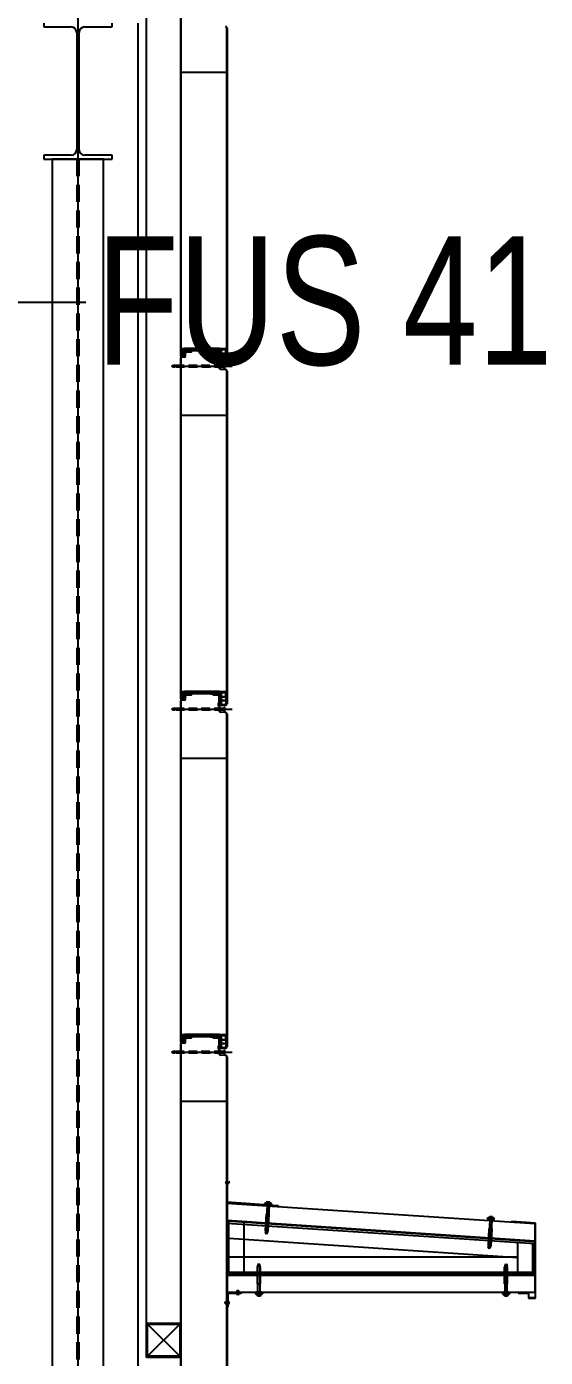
# Model space of a CAD drawing. Header units: millimetres. Extents: x 0 to 268175, y 0 to 74250.
# Drawn here: x 106180 to 107694, y 20806 to 24686 of the extents above; entities that cross this region are included whole.
import ezdxf
from ezdxf.enums import TextEntityAlignment as Align

# ---------------------------------------------------------------- set-up
doc = ezdxf.new("R2010")
doc.units = ezdxf.units.MM
doc.header["$LTSCALE"] = 200
for name, pattern in [('CEN-GAUN', [32.2, 30, -1, 0.2, -1]), ('HIDDEN', [0.375, 0.25, -0.125]), ('XR-sec$0$DASHED', [0.75, 0.5, -0.25])]:
    doc.linetypes.add(name, pattern=pattern)
for name, color, linetype in [('1 CEN', 15, 'CEN-GAUN'), ('BA', 9, 'Continuous'), ('DIM', 7, 'Continuous'), ('PIPE RACK', 6, 'Continuous')]:
    doc.layers.add(name, color=color, linetype=linetype)
doc.styles.add('STD', font='simplex8.shx', dxfattribs={"width": 0.85, "bigfont": 'whgtxt.shx'})
doc.styles.add('돋움체', font='gulim.ttc')
doc.dimstyles.new('DMA1', dxfattribs={"dimscale": 40, "dimtxt": 2.5, "dimasz": 3, "dimexe": 1, "dimexo": 1.5, "dimgap": 0.8, "dimtad": 1, "dimdec": 1, "dimdsep": 46, "dimtxsty": 'STD', "dimcen": -2.5, "dimclrd": 256, "dimclre": 256, "dimclrt": 7, "dimadec": 1, "dimazin": 2, "dimtfac": 0.75, "dimtdec": 1, "dimtmove": 2, "dimatfit": 3, "dimfxl": 1, "dimtvp": 1, "dimfrac": 2, "dimtolj": 1, "dimarcsym": 0})

msp = doc.modelspace()

# ---------------------------------------------------------------- linework, layer by layer
at = {"layer": '1 CEN'}
msp.add_line((106329.9, 32695.7), (106329.9, 15535.7), dxfattribs=at)
at = {"layer": 'BA'}
for p, q in [((106529.9, 20905.7), (106529.9, 26695.7)), ((106230.4, 24695.7), (106230.4, 24684.7)), ((106230.4, 24684.7), (106310.4, 24684.7)), ((106349.4, 24684.7), (106429.4, 24684.7)), ((106429.4, 24684.7), (106429.4, 24695.7)), ((106504.9, 24695.7), (106504.9, 18695.7)), ((106326.4, 24668.7), (106326.4, 24326.7)), ((106333.4, 24326.7), (106333.4, 24668.7)), ((106310.4, 24310.7), (106230.4, 24310.7)), ((106230.4, 24310.7), (106230.4, 24299.7)), ((106230.4, 24299.7), (106429.4, 24299.7)), ((106404.9, 24299.7), (106254.9, 24299.7)), ((106254.9, 24299.7), (106254.9, 18695.7)), ((106429.4, 24310.7), (106349.4, 24310.7)), ((106404.9, 18695.7), (106404.9, 24299.7)), ((106429.4, 24299.7), (106429.4, 24310.7)), ((106742.9, 23746.9), (106641, 23746.9)), ((106641, 23746.9), (106641, 23745.9)), ((106742.9, 23746.9), (106641, 23746.9)), ((106641, 23746.9), (106641, 23745.9)), ((106742.9, 23745.9), (106742.9, 23746.9)), ((106742.9, 23745.9), (106742.9, 23746.9)), ((106641, 23745.9), (106631.2, 23745.9)), ((106631.2, 23745.9), (106631.2, 23726.8)), ((106641, 23745.9), (106631.2, 23745.9)), ((106631.2, 23745.9), (106631.2, 23726.8)), ((106637.9, 23744.3), (106632.9, 23744.3)), ((106632.9, 23744.3), (106632.9, 23726.8)), ((106633.7, 23725.9), (106637, 23725.9)), ((106633.7, 23724.3), (106637, 23724.3)), ((106633.7, 23724.3), (106637, 23724.3)), ((106637.9, 23726.8), (106637.9, 23744.3)), ((106639.5, 23726.8), (106639.5, 23741.9)), ((106639.5, 23726.8), (106639.5, 23741.9)), ((106640.5, 23742.9), (106643, 23742.9)), ((106640.5, 23742.9), (106643, 23742.9)), ((106643, 23742.9), (106643, 23743.9)), ((106643, 23743.9), (106740.9, 23743.9)), ((106643, 23742.9), (106643, 23743.9)), ((106643, 23743.9), (106740.9, 23743.9)), ((106643.6, 23734.7), (106643.6, 23735.2)), ((106643.6, 23734.7), (106643.6, 23735.2)), ((106643.6, 23734.5), (106643.6, 23734.7)), ((106643.6, 23734.5), (106643.6, 23734.7)), ((106644.8, 23734.2), (106643.9, 23734.2)), ((106644.8, 23734.2), (106643.9, 23734.2)), ((106644, 23740.1), (106644, 23740.2)), ((106644, 23740.1), (106644, 23740.2)), ((106646, 23740.2), (106644.4, 23739.8)), ((106646, 23740.2), (106644.4, 23739.8)), ((106645.1, 23734.7), (106645.1, 23734.5)), ((106645.1, 23734.7), (106645.1, 23734.5)), ((106646, 23742.2), (106697.6, 23742.2)), ((106646, 23742.2), (106697.6, 23742.2)), ((106659.1, 23740.2), (106646, 23740.2)), ((106659.1, 23740.2), (106646, 23740.2)), ((106646.6, 23738.2), (106651.5, 23738.9)), ((106646.6, 23738.2), (106651.5, 23738.9)), ((106651.5, 23736.9), (106646.6, 23736.2)), ((106651.5, 23736.9), (106646.6, 23736.2)), ((106651.5, 23738.9), (106659.1, 23738.9)), ((106651.5, 23738.9), (106659.1, 23738.9)), ((106660.1, 23736.9), (106651.5, 23736.9)), ((106660.1, 23736.9), (106651.5, 23736.9)), ((106659.6, 23739.4), (106659.6, 23739.7)), ((106659.6, 23739.4), (106659.6, 23739.7)), ((106661.6, 23739.7), (106661.6, 23738.4)), ((106661.6, 23739.7), (106661.6, 23738.4)), ((106697.6, 23740.2), (106662.1, 23740.2)), ((106697.6, 23740.2), (106662.1, 23740.2)), ((106697.6, 23742.2), (106739.3, 23742.2)), ((106697.6, 23742.2), (106739.3, 23742.2)), ((106723.2, 23740.2), (106697.6, 23740.2)), ((106723.2, 23740.2), (106697.6, 23740.2)), ((106723.7, 23738.8), (106709.8, 23740.2)), ((106723.7, 23738.4), (106723.7, 23739.7)), ((106723.7, 23738.4), (106723.7, 23739.7)), ((106733.8, 23736.9), (106725.2, 23736.9)), ((106733.8, 23736.9), (106725.2, 23736.9)), ((106725.7, 23739.7), (106725.7, 23739.4)), ((106725.7, 23739.7), (106725.7, 23739.4)), ((106739.3, 23740.2), (106726.2, 23740.2)), ((106739.3, 23740.2), (106726.2, 23740.2)), ((106726.2, 23738.9), (106733.8, 23738.9)), ((106726.2, 23738.9), (106733.8, 23738.9)), ((106733.8, 23738.9), (106738.8, 23738.2)), ((106733.8, 23738.9), (106738.8, 23738.2)), ((106738.8, 23736.2), (106733.8, 23736.9)), ((106738.8, 23736.2), (106733.8, 23736.9)), ((106740.9, 23739.8), (106739.3, 23740.2)), ((106740.9, 23739.8), (106739.3, 23740.2)), ((106740.3, 23734.5), (106740.3, 23734.7)), ((106740.3, 23734.5), (106740.3, 23734.7)), ((106741.5, 23734.2), (106740.6, 23734.2)), ((106741.5, 23734.2), (106740.6, 23734.2)), ((106740.9, 23743.9), (106740.9, 23742.9)), ((106740.9, 23743.9), (106740.9, 23742.9)), ((106740.9, 23742.9), (106744.8, 23742.9)), ((106740.9, 23742.9), (106744.8, 23742.9)), ((106742.1, 23737.1), (106741, 23737.2)), ((106741.3, 23740.2), (106741.3, 23740.1)), ((106741.3, 23740.2), (106741.3, 23740.1)), ((106741.8, 23735.2), (106741.8, 23734.7)), ((106741.8, 23735.2), (106741.8, 23734.7)), ((106741.8, 23734.7), (106742.1, 23734.8)), ((106741.8, 23734.7), (106741.8, 23734.5)), ((106741.8, 23734.7), (106741.8, 23734.5)), ((106763.2, 23745.9), (106742.9, 23745.9)), ((106763.2, 23745.9), (106742.9, 23745.9)), ((106745.8, 23741.9), (106745.8, 23712.7)), ((106745.8, 23741.9), (106745.8, 23712.7)), ((106747.6, 23743.2), (106747.6, 23732.2)), ((106761.6, 23743.2), (106747.6, 23743.2)), ((106747.6, 23732.2), (106761.6, 23732.2)), ((106747.6, 23731.2), (106747.6, 23722)), ((106747.6, 23731.2), (106761.6, 23731.2)), ((106747.6, 23722), (106761.6, 23722)), ((106747.6, 23721), (106747.6, 23712.7)), ((106747.6, 23721), (106761.6, 23721)), ((106750.9, 23709.3), (106758.2, 23709.3)), ((106761.6, 23732.2), (106761.6, 23743.2)), ((106761.6, 23731.2), (106761.6, 23722)), ((106761.6, 23721), (106761.6, 23712.7)), ((106763.2, 23712.7), (106763.2, 23745.9)), ((106763.2, 23712.7), (106763.2, 23745.9)), ((106629.9, 23695.7), (106779.9, 23695.7)), ((106629.9, 23695.7), (106779.9, 23695.7)), ((106750.8, 23707.7), (106758.2, 23707.7)), ((106750.8, 23707.7), (106758.2, 23707.7)), ((106641, 22745.9), (106631.2, 22745.9)), ((106631.2, 22745.9), (106631.2, 22726.8)), ((106641, 22745.9), (106631.2, 22745.9)), ((106631.2, 22745.9), (106631.2, 22726.8)), ((106637.9, 22744.3), (106632.9, 22744.3)), ((106632.9, 22744.3), (106632.9, 22726.8)), ((106637.9, 22726.8), (106637.9, 22744.3)), ((106639.5, 22726.8), (106639.5, 22741.9)), ((106639.5, 22726.8), (106639.5, 22741.9)), ((106640.5, 22742.9), (106643, 22742.9)), ((106640.5, 22742.9), (106643, 22742.9)), ((106742.9, 22746.9), (106641, 22746.9)), ((106641, 22746.9), (106641, 22745.9)), ((106742.9, 22746.9), (106641, 22746.9)), ((106641, 22746.9), (106641, 22745.9)), ((106643, 22742.9), (106643, 22743.9)), ((106643, 22743.9), (106740.9, 22743.9)), ((106643, 22742.9), (106643, 22743.9)), ((106643, 22743.9), (106740.9, 22743.9)), ((106644, 22740.1), (106644, 22740.2)), ((106644, 22740.1), (106644, 22740.2)), ((106646, 22740.2), (106644.4, 22739.8)), ((106646, 22740.2), (106644.4, 22739.8)), ((106646, 22742.2), (106697.6, 22742.2)), ((106646, 22742.2), (106697.6, 22742.2)), ((106659.1, 22740.2), (106646, 22740.2)), ((106659.1, 22740.2), (106646, 22740.2)), ((106646.6, 22738.2), (106651.5, 22738.9)), ((106646.6, 22738.2), (106651.5, 22738.9)), ((106651.5, 22738.9), (106659.1, 22738.9)), ((106651.5, 22738.9), (106659.1, 22738.9)), ((106659.6, 22739.4), (106659.6, 22739.7)), ((106659.6, 22739.4), (106659.6, 22739.7)), ((106661.6, 22739.7), (106661.6, 22738.4)), ((106661.6, 22739.7), (106661.6, 22738.4)), ((106697.6, 22740.2), (106662.1, 22740.2)), ((106697.6, 22740.2), (106662.1, 22740.2)), ((106697.6, 22742.2), (106739.3, 22742.2)), ((106697.6, 22742.2), (106739.3, 22742.2)), ((106723.2, 22740.2), (106697.6, 22740.2)), ((106723.2, 22740.2), (106697.6, 22740.2)), ((106723.7, 22738.8), (106709.8, 22740.2)), ((106723.7, 22738.4), (106723.7, 22739.7)), ((106723.7, 22738.4), (106723.7, 22739.7)), ((106725.7, 22739.7), (106725.7, 22739.4)), ((106725.7, 22739.7), (106725.7, 22739.4)), ((106739.3, 22740.2), (106726.2, 22740.2)), ((106739.3, 22740.2), (106726.2, 22740.2)), ((106726.2, 22738.9), (106733.8, 22738.9)), ((106726.2, 22738.9), (106733.8, 22738.9)), ((106733.8, 22738.9), (106738.8, 22738.2)), ((106733.8, 22738.9), (106738.8, 22738.2)), ((106740.9, 22739.8), (106739.3, 22740.2)), ((106740.9, 22739.8), (106739.3, 22740.2)), ((106740.9, 22743.9), (106740.9, 22742.9)), ((106740.9, 22743.9), (106740.9, 22742.9)), ((106740.9, 22742.9), (106744.8, 22742.9)), ((106740.9, 22742.9), (106744.8, 22742.9)), ((106741.3, 22740.2), (106741.3, 22740.1)), ((106741.3, 22740.2), (106741.3, 22740.1)), ((106742.9, 22745.9), (106742.9, 22746.9)), ((106742.9, 22745.9), (106742.9, 22746.9)), ((106763.2, 22745.9), (106742.9, 22745.9)), ((106763.2, 22745.9), (106742.9, 22745.9)), ((106745.8, 22741.9), (106745.8, 22712.7)), ((106745.8, 22741.9), (106745.8, 22712.7)), ((106747.6, 22743.2), (106747.6, 22732.2)), ((106761.6, 22743.2), (106747.6, 22743.2)), ((106761.6, 22732.2), (106761.6, 22743.2)), ((106763.2, 22712.7), (106763.2, 22745.9)), ((106763.2, 22712.7), (106763.2, 22745.9)), ((106633.7, 22725.9), (106637, 22725.9)), ((106633.7, 22724.3), (106637, 22724.3)), ((106633.7, 22724.3), (106637, 22724.3)), ((106643.6, 22734.7), (106643.6, 22735.2)), ((106643.6, 22734.7), (106643.6, 22735.2)), ((106643.6, 22734.5), (106643.6, 22734.7)), ((106643.6, 22734.5), (106643.6, 22734.7)), ((106644.8, 22734.2), (106643.9, 22734.2)), ((106644.8, 22734.2), (106643.9, 22734.2)), ((106645.1, 22734.7), (106645.1, 22734.5)), ((106645.1, 22734.7), (106645.1, 22734.5)), ((106651.5, 22736.9), (106646.6, 22736.2)), ((106651.5, 22736.9), (106646.6, 22736.2)), ((106660.1, 22736.9), (106651.5, 22736.9)), ((106660.1, 22736.9), (106651.5, 22736.9)), ((106733.8, 22736.9), (106725.2, 22736.9)), ((106733.8, 22736.9), (106725.2, 22736.9)), ((106738.8, 22736.2), (106733.8, 22736.9)), ((106738.8, 22736.2), (106733.8, 22736.9)), ((106740.3, 22734.5), (106740.3, 22734.7)), ((106740.3, 22734.5), (106740.3, 22734.7)), ((106741.5, 22734.2), (106740.6, 22734.2)), ((106741.5, 22734.2), (106740.6, 22734.2)), ((106742.1, 22737.1), (106741, 22737.2)), ((106741.8, 22735.2), (106741.8, 22734.7)), ((106741.8, 22735.2), (106741.8, 22734.7)), ((106741.8, 22734.7), (106742.1, 22734.8)), ((106741.8, 22734.7), (106741.8, 22734.5)), ((106741.8, 22734.7), (106741.8, 22734.5)), ((106747.6, 22732.2), (106761.6, 22732.2)), ((106747.6, 22731.2), (106747.6, 22722)), ((106747.6, 22731.2), (106761.6, 22731.2)), ((106747.6, 22722), (106761.6, 22722)), ((106747.6, 22721), (106747.6, 22712.7)), ((106747.6, 22721), (106761.6, 22721)), ((106750.8, 22707.7), (106758.2, 22707.7)), ((106750.8, 22707.7), (106758.2, 22707.7)), ((106750.9, 22709.3), (106758.2, 22709.3)), ((106761.6, 22731.2), (106761.6, 22722)), ((106761.6, 22721), (106761.6, 22712.7)), ((106629.9, 22695.7), (106779.9, 22695.7)), ((106629.9, 22695.7), (106779.9, 22695.7)), ((106641, 21745.9), (106631.2, 21745.9)), ((106631.2, 21745.9), (106631.2, 21726.8)), ((106641, 21745.9), (106631.2, 21745.9)), ((106631.2, 21745.9), (106631.2, 21726.8)), ((106637.9, 21744.3), (106632.9, 21744.3)), ((106632.9, 21744.3), (106632.9, 21726.8)), ((106637.9, 21726.8), (106637.9, 21744.3)), ((106639.5, 21726.8), (106639.5, 21741.9)), ((106639.5, 21726.8), (106639.5, 21741.9)), ((106640.5, 21742.9), (106643, 21742.9)), ((106640.5, 21742.9), (106643, 21742.9)), ((106742.9, 21746.9), (106641, 21746.9)), ((106641, 21746.9), (106641, 21745.9)), ((106742.9, 21746.9), (106641, 21746.9)), ((106641, 21746.9), (106641, 21745.9)), ((106643, 21742.9), (106643, 21743.9)), ((106643, 21743.9), (106740.9, 21743.9)), ((106643, 21742.9), (106643, 21743.9)), ((106643, 21743.9), (106740.9, 21743.9)), ((106643.6, 21734.7), (106643.6, 21735.2)), ((106643.6, 21734.7), (106643.6, 21735.2)), ((106643.6, 21734.5), (106643.6, 21734.7)), ((106643.6, 21734.5), (106643.6, 21734.7)), ((106644.8, 21734.2), (106643.9, 21734.2)), ((106644.8, 21734.2), (106643.9, 21734.2)), ((106644, 21740.1), (106644, 21740.2)), ((106644, 21740.1), (106644, 21740.2)), ((106646, 21740.2), (106644.4, 21739.8)), ((106646, 21740.2), (106644.4, 21739.8)), ((106645.1, 21734.7), (106645.1, 21734.5)), ((106645.1, 21734.7), (106645.1, 21734.5)), ((106646, 21742.2), (106697.6, 21742.2)), ((106646, 21742.2), (106697.6, 21742.2)), ((106659.1, 21740.2), (106646, 21740.2)), ((106659.1, 21740.2), (106646, 21740.2)), ((106646.6, 21738.2), (106651.5, 21738.9)), ((106646.6, 21738.2), (106651.5, 21738.9)), ((106651.5, 21736.9), (106646.6, 21736.2)), ((106651.5, 21736.9), (106646.6, 21736.2)), ((106651.5, 21738.9), (106659.1, 21738.9)), ((106651.5, 21738.9), (106659.1, 21738.9)), ((106660.1, 21736.9), (106651.5, 21736.9)), ((106660.1, 21736.9), (106651.5, 21736.9)), ((106659.6, 21739.4), (106659.6, 21739.7)), ((106659.6, 21739.4), (106659.6, 21739.7)), ((106661.6, 21739.7), (106661.6, 21738.4)), ((106661.6, 21739.7), (106661.6, 21738.4)), ((106697.6, 21740.2), (106662.1, 21740.2)), ((106697.6, 21740.2), (106662.1, 21740.2)), ((106697.6, 21742.2), (106739.3, 21742.2)), ((106697.6, 21742.2), (106739.3, 21742.2)), ((106723.2, 21740.2), (106697.6, 21740.2)), ((106723.2, 21740.2), (106697.6, 21740.2)), ((106723.7, 21738.8), (106709.8, 21740.2)), ((106723.7, 21738.4), (106723.7, 21739.7)), ((106723.7, 21738.4), (106723.7, 21739.7)), ((106733.8, 21736.9), (106725.2, 21736.9)), ((106733.8, 21736.9), (106725.2, 21736.9)), ((106725.7, 21739.7), (106725.7, 21739.4)), ((106725.7, 21739.7), (106725.7, 21739.4)), ((106739.3, 21740.2), (106726.2, 21740.2)), ((106739.3, 21740.2), (106726.2, 21740.2)), ((106726.2, 21738.9), (106733.8, 21738.9)), ((106726.2, 21738.9), (106733.8, 21738.9)), ((106733.8, 21738.9), (106738.8, 21738.2)), ((106733.8, 21738.9), (106738.8, 21738.2)), ((106738.8, 21736.2), (106733.8, 21736.9)), ((106738.8, 21736.2), (106733.8, 21736.9)), ((106740.9, 21739.8), (106739.3, 21740.2)), ((106740.9, 21739.8), (106739.3, 21740.2)), ((106740.3, 21734.5), (106740.3, 21734.7)), ((106740.3, 21734.5), (106740.3, 21734.7)), ((106741.5, 21734.2), (106740.6, 21734.2)), ((106741.5, 21734.2), (106740.6, 21734.2)), ((106740.9, 21743.9), (106740.9, 21742.9)), ((106740.9, 21743.9), (106740.9, 21742.9)), ((106740.9, 21742.9), (106744.8, 21742.9)), ((106740.9, 21742.9), (106744.8, 21742.9)), ((106742.1, 21737.1), (106741, 21737.2)), ((106741.3, 21740.2), (106741.3, 21740.1)), ((106741.3, 21740.2), (106741.3, 21740.1)), ((106741.8, 21735.2), (106741.8, 21734.7)), ((106741.8, 21735.2), (106741.8, 21734.7)), ((106741.8, 21734.7), (106742.1, 21734.8)), ((106741.8, 21734.7), (106741.8, 21734.5)), ((106741.8, 21734.7), (106741.8, 21734.5)), ((106742.9, 21745.9), (106742.9, 21746.9)), ((106742.9, 21745.9), (106742.9, 21746.9)), ((106763.2, 21745.9), (106742.9, 21745.9)), ((106763.2, 21745.9), (106742.9, 21745.9)), ((106745.8, 21741.9), (106745.8, 21712.7)), ((106745.8, 21741.9), (106745.8, 21712.7)), ((106747.6, 21743.2), (106747.6, 21732.2)), ((106761.6, 21743.2), (106747.6, 21743.2)), ((106747.6, 21732.2), (106761.6, 21732.2)), ((106747.6, 21731.2), (106747.6, 21722)), ((106747.6, 21731.2), (106761.6, 21731.2)), ((106761.6, 21732.2), (106761.6, 21743.2)), ((106761.6, 21731.2), (106761.6, 21722)), ((106763.2, 21712.7), (106763.2, 21745.9)), ((106763.2, 21712.7), (106763.2, 21745.9)), ((106629.9, 21695.7), (106779.9, 21695.7)), ((106629.9, 21695.7), (106779.9, 21695.7)), ((106633.7, 21725.9), (106637, 21725.9)), ((106633.7, 21724.3), (106637, 21724.3)), ((106633.7, 21724.3), (106637, 21724.3)), ((106747.6, 21722), (106761.6, 21722)), ((106747.6, 21721), (106747.6, 21712.7)), ((106747.6, 21721), (106761.6, 21721)), ((106750.8, 21707.7), (106758.2, 21707.7)), ((106750.8, 21707.7), (106758.2, 21707.7)), ((106750.9, 21709.3), (106758.2, 21709.3)), ((106761.6, 21721), (106761.6, 21712.7)), ((106764.4, 21308.3), (106771.3, 21317)), ((106764.4, 21258.1), (106764.4, 21308.3)), ((106765, 21308.1), (106764.9, 21258.6)), ((106772, 21317.1), (106765, 21308.1)), ((106765.1, 21312.4), (106770.1, 21318.7)), ((106765.5, 21312.1), (106765.1, 21312.4)), ((106770.1, 21317.9), (106765.5, 21312.1)), ((106770.1, 21318.7), (106772, 21317.1)), ((106771.3, 21317), (106770.1, 21317.9)), ((106913.2, 21247.7), (106764.4, 21258.1)), ((106764.4, 21255.6), (107663, 21195.7)), ((106764.4, 21255.6), (106764.4, 21205.4)), ((106764.9, 21258.6), (106913.7, 21248.2)), ((106874.8, 21252.2), (106874.8, 21253.2)), ((106874.8, 21252.2), (106894.7, 21251)), ((106893.7, 21250.6), (106875.7, 21251.6)), ((106875.7, 21251.6), (106875.7, 21250.8)), ((106875.7, 21250.8), (106893.7, 21249.8)), ((106876.9, 21255.1), (106892.9, 21254.1)), ((106877.1, 21248.8), (106877.2, 21250.8)), ((106877.1, 21248.8), (106892, 21247.9)), ((106881.6, 21248.5), (106877.8, 21184.5)), ((106880.7, 21259.9), (106879.2, 21255)), ((106880.7, 21259.9), (106889.7, 21259.3)), ((106887.6, 21248.1), (106883.8, 21184.2)), ((106889.7, 21259.3), (106890.7, 21254.3)), ((106892, 21247.9), (106892.2, 21249.8)), ((106893.7, 21249.8), (106893.7, 21250.6)), ((106894.7, 21251), (106894.8, 21252)), ((106905.7, 21246.3), (106905.7, 21246.8)), ((106905.7, 21246.8), (106913.2, 21246.2)), ((106913.7, 21245.7), (106905.7, 21246.3)), ((106913.2, 21246.2), (106913.2, 21247.7)), ((106913.7, 21248.2), (106913.7, 21245.7)), ((106764.4, 21047.6), (106764.4, 21205.5)), ((106764.4, 21205.5), (107663, 21145.6)), ((106764.4, 21203.5), (107663, 21143.6)), ((106764.4, 21197.5), (107663, 21137.5)), ((106770.4, 21053.6), (106770.4, 21203.1)), ((106879.2, 21224.2), (106876.1, 21174.3)), ((106887.1, 21223.7), (106879.2, 21224.2)), ((106887.1, 21223.7), (106884.1, 21173.8)), ((107524.4, 21209.2), (107524.4, 21210.2)), ((107524.4, 21209.2), (107544.3, 21208.1)), ((107543.3, 21207.6), (107525.3, 21208.6)), ((107525.3, 21208.6), (107525.3, 21207.8)), ((107525.3, 21207.8), (107543.3, 21206.8)), ((107526.5, 21212.1), (107542.5, 21211.2)), ((107526.7, 21205.7), (107526.8, 21207.7)), ((107526.7, 21205.7), (107541.7, 21204.9)), ((107531.3, 21205.5), (107527.7, 21141.5)), ((107530.3, 21216.9), (107528.8, 21212)), ((107530.3, 21216.9), (107539.3, 21216.4)), ((107537.2, 21205.2), (107533.7, 21141.2)), ((107539.3, 21216.4), (107540.3, 21211.3)), ((107541.7, 21204.9), (107541.8, 21206.9)), ((107543.3, 21206.8), (107543.3, 21207.6)), ((107544.3, 21208.1), (107544.4, 21209.1)), ((107595.2, 21202.3), (107594.8, 21200.5)), ((107594.8, 21200.5), (107602.6, 21199.7)), ((107664.4, 21197), (107595.2, 21202.3)), ((107595.4, 21200.9), (107595.6, 21201.7)), ((107602.7, 21200.2), (107595.4, 21200.9)), ((107595.6, 21201.7), (107663.9, 21196.6)), ((107602.6, 21199.7), (107602.7, 21200.2)), ((107663, 21195.7), (107663, 21145.6)), ((107663.9, 21196.6), (107663.9, 20979.2)), ((107664.4, 20978.7), (107664.4, 21197)), ((106770.4, 21153), (107613, 21096.9)), ((106877.1, 21174.2), (106876.1, 21174.3)), ((106877.7, 21183.5), (106876.9, 21170.7)), ((106879.6, 21165.2), (106876.9, 21170.7)), ((106878.9, 21173.9), (106877.1, 21172.8)), ((106877.1, 21172.8), (106879.2, 21170.2)), ((106883, 21171.8), (106878.9, 21173.9)), ((106879.2, 21170.2), (106879.6, 21165.2)), ((106882.9, 21170.3), (106879.6, 21165.2)), ((106883.7, 21183.2), (106882.9, 21170.3)), ((106884.1, 21173.8), (106883.1, 21173.9)), ((107528.9, 21181.2), (107526.2, 21131.3)), ((107536.9, 21180.8), (107528.9, 21181.2)), ((107536.9, 21180.8), (107534.1, 21130.8)), ((106814.4, 21097.6), (106814.4, 21131.2)), ((107527.1, 21131.2), (107526.2, 21131.3)), ((107527.7, 21140.5), (107527, 21127.7)), ((107529.7, 21122.2), (107527, 21127.7)), ((107528.9, 21130.9), (107527.1, 21129.8)), ((107527.1, 21129.8), (107529.2, 21127.2)), ((107533, 21128.8), (107528.9, 21130.9)), ((107529.2, 21127.2), (107529.7, 21122.2)), ((107532.9, 21127.4), (107529.7, 21122.2)), ((107533.7, 21140.2), (107532.9, 21127.4)), ((107534.1, 21130.8), (107533.1, 21130.9)), ((107613, 21053.6), (107613, 21141.6)), ((107657, 21053.6), (107657, 21138)), ((107663, 21047.6), (107663, 21143.6)), ((107613, 21097.6), (106770.4, 21097.6)), ((106854, 21020.1), (106854, 21070.1)), ((106854, 21070.1), (106855, 21070.1)), ((106855, 21073.6), (106858, 21079)), ((106855, 21060.8), (106855, 21073.6)), ((106855, 21072.1), (106859.2, 21070.3)), ((106858.7, 21074), (106858, 21079)), ((106858, 21079), (106861, 21073.6)), ((106861, 21071.5), (106858.7, 21074)), ((106859.2, 21070.3), (106861, 21071.5)), ((106861, 21060.8), (106861, 21073.6)), ((106861, 21070.1), (106862, 21070.1)), ((106862, 21020.1), (106862, 21070.1)), ((107574.7, 21020), (107574.7, 21070)), ((107574.7, 21070), (107575.7, 21070)), ((107575.7, 21073.6), (107578.7, 21078.9)), ((107575.7, 21060.7), (107575.7, 21073.6)), ((107575.8, 21072.1), (107579.9, 21070.3)), ((107579.4, 21074), (107578.7, 21078.9)), ((107578.7, 21078.9), (107581.7, 21073.6)), ((107581.7, 21071.5), (107579.4, 21074)), ((107579.9, 21070.3), (107581.7, 21071.5)), ((107581.7, 21060.7), (107581.7, 21073.6)), ((107581.7, 21070), (107582.7, 21070)), ((107582.7, 21020), (107582.7, 21070)), ((107663, 21047.6), (106764.4, 21047.6)), ((106764.4, 21045.7), (107663, 21045.7)), ((106764.4, 20995.7), (106764.4, 21045.7)), ((107663, 21053.6), (106770.4, 21053.6)), ((106855, 20995.7), (106855, 21059.8)), ((106861, 20995.7), (106861, 21059.8)), ((107575.7, 20995.7), (107575.7, 21059.7)), ((107581.7, 20995.7), (107581.7, 21059.7)), ((107663, 21045.7), (107663, 20995.7)), ((106764.4, 20995.7), (107663, 20995.7)), ((106766.9, 20993.7), (106766.9, 20954.1)), ((106806.5, 20993.7), (106766.9, 20993.7)), ((106767.4, 20954.1), (106767.4, 20993.2)), ((106767.4, 20993.2), (106806.5, 20993.2)), ((106794.2, 20996.2), (106792.2, 20996.2)), ((106792.2, 20993.2), (106794.2, 20993.2)), ((106794.2, 20993.2), (106794.2, 20996.2)), ((106796.2, 20987.2), (106796.2, 21002.2)), ((106800.2, 20996.2), (106798.2, 20996.2)), ((106798.2, 20996.2), (106798.2, 20993.2)), ((106798.2, 20993.2), (106800.2, 20993.2)), ((106806.4, 20995.1), (106799.5, 20994.3)), ((106799.5, 20994.3), (106799.6, 20993.8)), ((106799.6, 20993.8), (106806.5, 20994.6)), ((106806.9, 20994.2), (106806.9, 20994.1)), ((106807.4, 20994.1), (106807.4, 20994.2)), ((106868.1, 20992.4), (106848.1, 20992.4)), ((106848.1, 20992.4), (106848.1, 20991.4)), ((106867.1, 20993.7), (106849.1, 20993.7)), ((106849.1, 20993.7), (106849.1, 20992.9)), ((106849.1, 20992.9), (106867.1, 20992.9)), ((106865.6, 20995.7), (106850.6, 20995.7)), ((106850.6, 20995.7), (106850.6, 20993.7)), ((106854, 21020.1), (106862, 21020.1)), ((106865.6, 20995.7), (106865.6, 20993.7)), ((106867.1, 20992.9), (106867.1, 20993.7)), ((106868.1, 20992.4), (106868.1, 20991.4)), ((107588.8, 20992.3), (107568.8, 20992.3)), ((107568.8, 20992.3), (107568.8, 20991.3)), ((107587.8, 20993.7), (107569.8, 20993.7)), ((107569.8, 20993.7), (107569.8, 20992.9)), ((107569.8, 20992.9), (107587.8, 20992.9)), ((107586.3, 20995.7), (107571.3, 20995.7)), ((107571.3, 20995.7), (107571.3, 20993.7)), ((107574.7, 21020), (107582.7, 21020)), ((107586.3, 20995.7), (107586.3, 20993.7)), ((107587.8, 20992.9), (107587.8, 20993.7)), ((107588.8, 20992.3), (107588.8, 20991.3)), ((107622.4, 20994.7), (107614.4, 20994.7)), ((107614.4, 20994.7), (107614.4, 20992.9)), ((107614.4, 20992.9), (107644.4, 20992.9)), ((107614.9, 20993.4), (107614.9, 20994.2)), ((107614.9, 20994.2), (107622.4, 20994.2)), ((107644.9, 20993.4), (107614.9, 20993.4)), ((107622.4, 20994.2), (107622.4, 20994.7)), ((107644.4, 20992.9), (107644.4, 20978.7)), ((107644.9, 20979.2), (107644.9, 20993.4)), ((106773.4, 20964.5), (106756.4, 20964.5)), ((106764.4, 20966.5), (106764.4, 20968.5)), ((106767.4, 20966.5), (106764.4, 20966.5)), ((106764.4, 20960.5), (106764.4, 20962.5)), ((106764.4, 20962.5), (106767.4, 20962.5)), ((106766.3, 20961.1), (106765.6, 20954.2)), ((106766.1, 20954.1), (106766.8, 20961.1)), ((106766.8, 20961.1), (106766.3, 20961.1)), ((106766.5, 20953.7), (106766.5, 20953.7)), ((106766.5, 20953.2), (106766.5, 20953.2)), ((106767.4, 20968.5), (106767.4, 20966.5)), ((106767.4, 20962.5), (106767.4, 20960.5)), ((106866.1, 20989.4), (106850.1, 20989.4)), ((106853.6, 20984.4), (106852.3, 20989.4)), ((106862.6, 20984.4), (106853.6, 20984.4)), ((106862.6, 20984.4), (106863.8, 20989.4)), ((107586.8, 20989.3), (107570.8, 20989.3)), ((107574.3, 20984.3), (107573.1, 20989.3)), ((107583.3, 20984.3), (107574.3, 20984.3)), ((107583.3, 20984.3), (107584.5, 20989.3)), ((107644.4, 20978.7), (107664.4, 20978.7)), ((107663.9, 20979.2), (107644.9, 20979.2)), ((106529.9, 20805.7), (106529.9, 20905.7)), ((106529.9, 20905.7), (106629.9, 20905.7)), ((106533.1, 20808.9), (106626.7, 20902.5)), ((106533.1, 20902.5), (106626.7, 20808.9)), ((106533.1, 20808.9), (106533.1, 20902.5)), ((106533.1, 20902.5), (106626.7, 20902.5)), ((106626.7, 20902.5), (106626.7, 20808.9)), ((106629.9, 20905.7), (106629.9, 20805.7)), ((106629.9, 20805.7), (106529.9, 20805.7)), ((106626.7, 20808.9), (106533.1, 20808.9))]:
    msp.add_line(p, q, dxfattribs=at)
at = {"layer": 'BA', "ltscale": 3}
for p, q in [((106629.9, 24303.8), (106629.9, 24720.6)), ((106630.4, 24720.6), (106630.4, 24303.8)), ((106764.1, 24251.2), (106764.1, 24681.6)), ((106764.9, 24681.6), (106764.9, 24251.2)), ((106630.4, 24552.6), (106764.9, 24552.6)), ((106629.9, 23725.8), (106629.9, 24303.8)), ((106630.4, 24303.8), (106630.4, 23725.8)), ((106764.1, 23711.9), (106764.1, 24251.2)), ((106764.9, 24251.2), (106764.9, 23711.9)), ((106629.9, 23303.8), (106629.9, 23720.6)), ((106630.4, 23720.6), (106630.4, 23303.8)), ((106631.9, 23724.3), (106638.9, 23724.3)), ((106638.9, 23723.8), (106631.9, 23723.8)), ((106631.9, 23722.6), (106640.9, 23722.6)), ((106640.9, 23722.1), (106631.9, 23722.1)), ((106640.4, 23725.8), (106640.4, 23742.9)), ((106640.4, 23742.9), (106642.9, 23742.9)), ((106642.9, 23742.4), (106640.9, 23742.4)), ((106640.9, 23742.4), (106640.9, 23725.8)), ((106642.4, 23724.1), (106642.4, 23737.8)), ((106642.9, 23742.9), (106642.9, 23742.4)), ((106642.9, 23737.8), (106642.9, 23724.1)), ((106644.4, 23739.8), (106649.4, 23739.8)), ((106649.4, 23739.3), (106644.4, 23739.3)), ((106649.4, 23739.8), (106649.4, 23739.8)), ((106649.4, 23739.8), (106649.4, 23739.3)), ((106735.9, 23739), (106735.9, 23739.8)), ((106735.9, 23739.8), (106740.9, 23739.8)), ((106740.9, 23739), (106735.9, 23739)), ((106737.9, 23742.4), (106737.9, 23743.2)), ((106737.9, 23743.2), (106745.7, 23743.2)), ((106744.9, 23742.4), (106737.9, 23742.4)), ((106742.1, 23691.9), (106742.1, 23737.8)), ((106742.9, 23737.8), (106742.9, 23691.9)), ((106744.9, 23710.4), (106744.9, 23742.4)), ((106745.7, 23743.2), (106745.7, 23710.4)), ((106747.1, 23687.5), (106760.2, 23686.6)), ((106760.1, 23685.8), (106747.1, 23686.7)), ((106748.4, 23707.7), (106759.9, 23707.7)), ((106759.9, 23706.9), (106748.4, 23706.9)), ((106764.1, 23251.2), (106764.1, 23681.6)), ((106764.9, 23681.6), (106764.9, 23251.2)), ((106630.4, 23552.6), (106764.9, 23552.6)), ((106629.9, 22725.8), (106629.9, 23303.8)), ((106630.4, 23303.8), (106630.4, 22725.8)), ((106764.1, 22711.9), (106764.1, 23251.2)), ((106764.9, 23251.2), (106764.9, 22711.9)), ((106640.4, 22725.8), (106640.4, 22742.9)), ((106640.4, 22742.9), (106642.9, 22742.9)), ((106642.9, 22742.4), (106640.9, 22742.4)), ((106640.9, 22742.4), (106640.9, 22725.8)), ((106642.4, 22724.1), (106642.4, 22737.8)), ((106642.9, 22742.9), (106642.9, 22742.4)), ((106642.9, 22737.8), (106642.9, 22724.1)), ((106644.4, 22739.8), (106649.4, 22739.8)), ((106649.4, 22739.3), (106644.4, 22739.3)), ((106649.4, 22739.8), (106649.4, 22739.8)), ((106649.4, 22739.8), (106649.4, 22739.3)), ((106735.9, 22739), (106735.9, 22739.8)), ((106735.9, 22739.8), (106740.9, 22739.8)), ((106740.9, 22739), (106735.9, 22739)), ((106737.9, 22742.4), (106737.9, 22743.2)), ((106737.9, 22743.2), (106745.7, 22743.2)), ((106744.9, 22742.4), (106737.9, 22742.4)), ((106742.1, 22691.9), (106742.1, 22737.8)), ((106742.9, 22737.8), (106742.9, 22691.9)), ((106744.9, 22710.4), (106744.9, 22742.4)), ((106745.7, 22743.2), (106745.7, 22710.4)), ((106629.9, 22303.8), (106629.9, 22720.6)), ((106630.4, 22720.6), (106630.4, 22303.8)), ((106631.9, 22724.3), (106638.9, 22724.3)), ((106638.9, 22723.8), (106631.9, 22723.8)), ((106631.9, 22722.6), (106640.9, 22722.6)), ((106640.9, 22722.1), (106631.9, 22722.1)), ((106748.4, 22707.7), (106759.9, 22707.7)), ((106759.9, 22706.9), (106748.4, 22706.9)), ((106747.1, 22687.5), (106760.2, 22686.6)), ((106760.1, 22685.8), (106747.1, 22686.7)), ((106764.1, 22251.2), (106764.1, 22681.6)), ((106764.9, 22681.6), (106764.9, 22251.2)), ((106630.4, 22552.6), (106764.9, 22552.6)), ((106629.9, 21725.8), (106629.9, 22303.8)), ((106630.4, 22303.8), (106630.4, 21725.8)), ((106764.1, 21711.9), (106764.1, 22251.2)), ((106764.9, 22251.2), (106764.9, 21711.9)), ((106640.4, 21725.8), (106640.4, 21742.9)), ((106640.4, 21742.9), (106642.9, 21742.9)), ((106642.9, 21742.4), (106640.9, 21742.4)), ((106640.9, 21742.4), (106640.9, 21725.8)), ((106642.4, 21724.1), (106642.4, 21737.8)), ((106642.9, 21742.9), (106642.9, 21742.4)), ((106642.9, 21737.8), (106642.9, 21724.1)), ((106644.4, 21739.8), (106649.4, 21739.8)), ((106649.4, 21739.3), (106644.4, 21739.3)), ((106649.4, 21739.8), (106649.4, 21739.8)), ((106649.4, 21739.8), (106649.4, 21739.3)), ((106735.9, 21739), (106735.9, 21739.8)), ((106735.9, 21739.8), (106740.9, 21739.8)), ((106740.9, 21739), (106735.9, 21739)), ((106737.9, 21742.4), (106737.9, 21743.2)), ((106737.9, 21743.2), (106745.7, 21743.2)), ((106744.9, 21742.4), (106737.9, 21742.4)), ((106742.1, 21691.9), (106742.1, 21737.8)), ((106742.9, 21737.8), (106742.9, 21691.9)), ((106744.9, 21710.4), (106744.9, 21742.4)), ((106745.7, 21743.2), (106745.7, 21710.4)), ((106629.9, 21303.8), (106629.9, 21720.6)), ((106630.4, 21720.6), (106630.4, 21303.8)), ((106631.9, 21724.3), (106638.9, 21724.3)), ((106638.9, 21723.8), (106631.9, 21723.8)), ((106631.9, 21722.6), (106640.9, 21722.6)), ((106640.9, 21722.1), (106631.9, 21722.1)), ((106748.4, 21707.7), (106759.9, 21707.7)), ((106759.9, 21706.9), (106748.4, 21706.9)), ((106747.1, 21687.5), (106760.2, 21686.6)), ((106760.1, 21685.8), (106747.1, 21686.7)), ((106764.1, 21251.2), (106764.1, 21681.6)), ((106764.9, 21681.6), (106764.9, 21251.2)), ((106630.4, 21552.6), (106764.9, 21552.6)), ((106629.9, 20725.8), (106629.9, 21303.8)), ((106630.4, 21303.8), (106630.4, 20725.8)), ((106764.1, 20711.9), (106764.1, 21251.2)), ((106764.9, 21251.2), (106764.9, 20711.9))]:
    msp.add_line(p, q, dxfattribs=at)
at = {"layer": 'BA', "color": 251, "linetype": 'HIDDEN'}
for p, q in [((106326.9, 24299.7), (106326.9, 18695.7)), ((106332.9, 24299.7), (106332.9, 18695.7))]:
    msp.add_line(p, q, dxfattribs=at)
at = {"layer": 'BA', "color": 3}
for p, q in [((106735.9, 23739), (106735.9, 23739)), ((106735.9, 22739), (106735.9, 22739)), ((106735.9, 21739), (106735.9, 21739))]:
    msp.add_line(p, q, dxfattribs=at)
at = {"layer": 'BA', "linetype": 'HIDDEN', "ltscale": 0.5}
for p, q in [((106742.1, 23716.1), (106738.7, 23712.7)), ((106738.7, 23712.7), (106738.7, 23706.7)), ((106742.1, 23714.9), (106739.1, 23711.9)), ((106603.7, 23695.7), (106608.7, 23698.7)), ((106603.7, 23695.7), (106612.7, 23696.7)), ((106608.7, 23692.7), (106603.7, 23695.7)), ((106608.7, 23698.7), (106614.7, 23698.7)), ((106613.7, 23692.7), (106608.7, 23692.7)), ((106612.7, 23696.7), (106614.7, 23698.7)), ((106615.7, 23696.7), (106613.7, 23692.7)), ((106753.7, 23692.7), (106613.7, 23692.7)), ((106614.7, 23698.7), (106753.7, 23698.7)), ((106614.7, 23698.7), (106615.7, 23696.7)), ((106742.1, 23703.3), (106738.7, 23706.7)), ((106742.1, 23702.1), (106738.7, 23698.7)), ((106738.7, 23698.7), (106738.7, 23692.7)), ((106741.3, 23690.1), (106738.7, 23692.7)), ((106742.1, 23704.4), (106739.1, 23707.4)), ((106742.1, 23700.9), (106739.1, 23697.9)), ((106742.1, 23690.4), (106739.1, 23693.4)), ((106753.7, 23692.7), (106753.7, 23698.7)), ((106757.9, 23701.7), (106754.9, 23698.7)), ((106754.9, 23698.7), (106754.9, 23692.7)), ((106754.9, 23692.7), (106757.9, 23689.7)), ((106756.9, 23695.1), (106756.9, 23696.3)), ((106756.9, 23696.3), (106758.3, 23696.3)), ((106758.3, 23695.1), (106756.9, 23695.1)), ((106758.3, 23701.7), (106757.9, 23701.7)), ((106757.9, 23689.7), (106758.3, 23689.7)), ((106758.3, 23696.3), (106758.3, 23701.7)), ((106758.3, 23689.7), (106758.3, 23695.1)), ((106742.1, 22716.1), (106738.7, 22712.7)), ((106738.7, 22712.7), (106738.7, 22706.7)), ((106742.1, 22703.3), (106738.7, 22706.7)), ((106742.1, 22702.1), (106738.7, 22698.7)), ((106742.1, 22714.9), (106739.1, 22711.9)), ((106742.1, 22704.4), (106739.1, 22707.4)), ((106742.1, 22700.9), (106739.1, 22697.9)), ((106757.9, 22701.7), (106754.9, 22698.7)), ((106758.3, 22701.7), (106757.9, 22701.7)), ((106758.3, 22696.3), (106758.3, 22701.7)), ((106603.7, 22695.7), (106608.7, 22698.7)), ((106603.7, 22695.7), (106612.7, 22696.7)), ((106608.7, 22692.7), (106603.7, 22695.7)), ((106608.7, 22698.7), (106614.7, 22698.7)), ((106613.7, 22692.7), (106608.7, 22692.7)), ((106612.7, 22696.7), (106614.7, 22698.7)), ((106615.7, 22696.7), (106613.7, 22692.7)), ((106753.7, 22692.7), (106613.7, 22692.7)), ((106614.7, 22698.7), (106753.7, 22698.7)), ((106614.7, 22698.7), (106615.7, 22696.7)), ((106738.7, 22698.7), (106738.7, 22692.7)), ((106741.3, 22690.1), (106738.7, 22692.7)), ((106742.1, 22690.4), (106739.1, 22693.4)), ((106753.7, 22692.7), (106753.7, 22698.7)), ((106754.9, 22698.7), (106754.9, 22692.7)), ((106754.9, 22692.7), (106757.9, 22689.7)), ((106756.9, 22695.1), (106756.9, 22696.3)), ((106756.9, 22696.3), (106758.3, 22696.3)), ((106758.3, 22695.1), (106756.9, 22695.1)), ((106757.9, 22689.7), (106758.3, 22689.7)), ((106758.3, 22689.7), (106758.3, 22695.1)), ((106603.7, 21695.7), (106608.7, 21698.7)), ((106603.7, 21695.7), (106612.7, 21696.7)), ((106608.7, 21692.7), (106603.7, 21695.7)), ((106608.7, 21698.7), (106614.7, 21698.7)), ((106613.7, 21692.7), (106608.7, 21692.7)), ((106612.7, 21696.7), (106614.7, 21698.7)), ((106615.7, 21696.7), (106613.7, 21692.7)), ((106753.7, 21692.7), (106613.7, 21692.7)), ((106614.7, 21698.7), (106753.7, 21698.7)), ((106614.7, 21698.7), (106615.7, 21696.7)), ((106742.1, 21716.1), (106738.7, 21712.7)), ((106738.7, 21712.7), (106738.7, 21706.7)), ((106742.1, 21703.3), (106738.7, 21706.7)), ((106742.1, 21702.1), (106738.7, 21698.7)), ((106738.7, 21698.7), (106738.7, 21692.7)), ((106741.3, 21690.1), (106738.7, 21692.7)), ((106742.1, 21714.9), (106739.1, 21711.9)), ((106742.1, 21704.4), (106739.1, 21707.4)), ((106742.1, 21700.9), (106739.1, 21697.9)), ((106742.1, 21690.4), (106739.1, 21693.4)), ((106753.7, 21692.7), (106753.7, 21698.7)), ((106757.9, 21701.7), (106754.9, 21698.7)), ((106754.9, 21698.7), (106754.9, 21692.7)), ((106754.9, 21692.7), (106757.9, 21689.7)), ((106756.9, 21695.1), (106756.9, 21696.3)), ((106756.9, 21696.3), (106758.3, 21696.3)), ((106758.3, 21695.1), (106756.9, 21695.1)), ((106758.3, 21701.7), (106757.9, 21701.7)), ((106758.3, 21696.3), (106758.3, 21701.7)), ((106758.3, 21689.7), (106758.3, 21695.1)), ((106757.9, 21689.7), (106758.3, 21689.7))]:
    msp.add_line(p, q, dxfattribs=at)
at = {"layer": 'BA', "linetype": 'XR-sec$0$DASHED'}
for p, q in [((106814.4, 21131.2), (106814.4, 21200.2)), ((106814.4, 21053.3), (106814.4, 21097.3))]:
    msp.add_line(p, q, dxfattribs=at)
at = {"layer": 'BA'}
msp.add_circle((106763.5, 21313.7), 2.01, dxfattribs=at)
for centre, radius, start, end in [((106310.4, 24668.7), 16, 0, 90), ((106349.4, 24668.7), 16, 90, 180), ((106310.4, 24326.7), 16, 270, 0), ((106349.4, 24326.7), 16, 180, 270), ((106633.7, 23726.8), 2.5, 180, 270), ((106633.7, 23726.8), 2.5, 180, 270), ((106633.7, 23726.8), 0.85, 180, 270), ((106637, 23726.8), 2.5, 270, 0), ((106637, 23726.8), 0.85, 270, 0), ((106637, 23726.8), 2.5, 270, 0), ((106640.5, 23741.9), 1, 90, 180), ((106640.5, 23741.9), 1, 90, 180), ((106646.6, 23735.2), 3, 90, 180), ((106646.6, 23735.2), 3, 90, 180), ((106643.9, 23734.5), 0.3, 180, 270), ((106643.9, 23734.5), 0.3, 180, 270), ((106646, 23740.2), 2, 90, 180), ((106646, 23740.2), 2, 90, 180), ((106644.3, 23740.1), 0.3, 180, 284.0362), ((106644.3, 23740.1), 0.3, 180, 284.0362), ((106644.8, 23734.5), 0.3, 270, 0), ((106644.8, 23734.5), 0.3, 270, 0), ((106646.6, 23734.7), 1.5, 90, 180), ((106646.6, 23734.7), 1.5, 90, 180), ((106659.1, 23739.7), 0.5, 0, 90), ((106659.1, 23739.7), 0.5, 0, 90), ((106659.1, 23739.4), 0.5, 270, 0), ((106659.1, 23739.4), 0.5, 270, 0), ((106660.1, 23738.4), 1.5, 270, 0), ((106660.1, 23738.4), 1.5, 270, 0), ((106662.1, 23739.7), 0.5, 90, 180), ((106662.1, 23739.7), 0.5, 90, 180), ((106723.2, 23739.7), 0.5, 0, 90), ((106723.2, 23739.7), 0.5, 0, 90), ((106725.2, 23738.4), 1.5, 180, 270), ((106725.2, 23738.4), 1.5, 180, 270), ((106726.2, 23739.7), 0.5, 90, 180), ((106726.2, 23739.7), 0.5, 90, 180), ((106726.2, 23739.4), 0.5, 180, 270), ((106726.2, 23739.4), 0.5, 180, 270), ((106738.8, 23735.2), 3, 0, 90), ((106738.8, 23735.2), 3, 0, 90), ((106738.8, 23734.7), 1.5, 0, 90), ((106738.8, 23734.7), 1.5, 0, 90), ((106739.3, 23740.2), 2, 0, 90), ((106739.3, 23740.2), 2, 0, 90), ((106740.6, 23734.5), 0.3, 180, 270), ((106740.6, 23734.5), 0.3, 180, 270), ((106741, 23740.1), 0.3, 255.9638, 0), ((106741, 23740.1), 0.3, 255.9638, 0), ((106741.5, 23734.5), 0.3, 270, 0), ((106741.5, 23734.5), 0.3, 270, 0), ((106744.8, 23741.9), 1, 0, 90), ((106744.8, 23741.9), 1, 0, 90), ((106750.8, 23712.7), 5, 180, 269.9956), ((106750.8, 23712.7), 5, 180, 269.9956), ((106750.9, 23712.7), 3.35, 180, 269.9957), ((106758.2, 23712.7), 3.35, 269.9957, 0), ((106758.2, 23712.7), 5, 269.9956, 0), ((106758.2, 23712.7), 5, 269.9956, 0), ((106640.5, 22741.9), 1, 90, 180), ((106640.5, 22741.9), 1, 90, 180), ((106646.6, 22735.2), 3, 90, 180), ((106646.6, 22735.2), 3, 90, 180), ((106646, 22740.2), 2, 90, 180), ((106646, 22740.2), 2, 90, 180), ((106644.3, 22740.1), 0.3, 180, 284.0362), ((106644.3, 22740.1), 0.3, 180, 284.0362), ((106659.1, 22739.7), 0.5, 0, 90), ((106659.1, 22739.7), 0.5, 0, 90), ((106659.1, 22739.4), 0.5, 270, 0), ((106659.1, 22739.4), 0.5, 270, 0), ((106660.1, 22738.4), 1.5, 270, 0), ((106660.1, 22738.4), 1.5, 270, 0), ((106662.1, 22739.7), 0.5, 90, 180), ((106662.1, 22739.7), 0.5, 90, 180), ((106723.2, 22739.7), 0.5, 0, 90), ((106723.2, 22739.7), 0.5, 0, 90), ((106725.2, 22738.4), 1.5, 180, 270), ((106725.2, 22738.4), 1.5, 180, 270), ((106726.2, 22739.7), 0.5, 90, 180), ((106726.2, 22739.7), 0.5, 90, 180), ((106726.2, 22739.4), 0.5, 180, 270), ((106726.2, 22739.4), 0.5, 180, 270), ((106738.8, 22735.2), 3, 0, 90), ((106738.8, 22735.2), 3, 0, 90), ((106739.3, 22740.2), 2, 0, 90), ((106739.3, 22740.2), 2, 0, 90), ((106741, 22740.1), 0.3, 255.9638, 0), ((106741, 22740.1), 0.3, 255.9638, 0), ((106744.8, 22741.9), 1, 0, 90), ((106744.8, 22741.9), 1, 0, 90), ((106633.7, 22726.8), 2.5, 180, 270), ((106633.7, 22726.8), 2.5, 180, 270), ((106633.7, 22726.8), 0.85, 180, 270), ((106637, 22726.8), 2.5, 270, 0), ((106637, 22726.8), 0.85, 270, 0), ((106637, 22726.8), 2.5, 270, 0), ((106643.9, 22734.5), 0.3, 180, 270), ((106643.9, 22734.5), 0.3, 180, 270), ((106644.8, 22734.5), 0.3, 270, 0), ((106644.8, 22734.5), 0.3, 270, 0), ((106646.6, 22734.7), 1.5, 90, 180), ((106646.6, 22734.7), 1.5, 90, 180), ((106738.8, 22734.7), 1.5, 0, 90), ((106738.8, 22734.7), 1.5, 0, 90), ((106740.6, 22734.5), 0.3, 180, 270), ((106740.6, 22734.5), 0.3, 180, 270), ((106741.5, 22734.5), 0.3, 270, 0), ((106741.5, 22734.5), 0.3, 270, 0), ((106750.8, 22712.7), 5, 180, 269.9956), ((106750.8, 22712.7), 5, 180, 269.9956), ((106750.9, 22712.7), 3.35, 180, 269.9957), ((106758.2, 22712.7), 3.35, 269.9957, 0), ((106758.2, 22712.7), 5, 269.9956, 0), ((106758.2, 22712.7), 5, 269.9956, 0), ((106640.5, 21741.9), 1, 90, 180), ((106640.5, 21741.9), 1, 90, 180), ((106646.6, 21735.2), 3, 90, 180), ((106646.6, 21735.2), 3, 90, 180), ((106643.9, 21734.5), 0.3, 180, 270), ((106643.9, 21734.5), 0.3, 180, 270), ((106646, 21740.2), 2, 90, 180), ((106646, 21740.2), 2, 90, 180), ((106644.3, 21740.1), 0.3, 180, 284.0362), ((106644.3, 21740.1), 0.3, 180, 284.0362), ((106644.8, 21734.5), 0.3, 270, 0), ((106644.8, 21734.5), 0.3, 270, 0), ((106646.6, 21734.7), 1.5, 90, 180), ((106646.6, 21734.7), 1.5, 90, 180), ((106659.1, 21739.7), 0.5, 0, 90), ((106659.1, 21739.7), 0.5, 0, 90), ((106659.1, 21739.4), 0.5, 270, 0), ((106659.1, 21739.4), 0.5, 270, 0), ((106660.1, 21738.4), 1.5, 270, 0), ((106660.1, 21738.4), 1.5, 270, 0), ((106662.1, 21739.7), 0.5, 90, 180), ((106662.1, 21739.7), 0.5, 90, 180), ((106723.2, 21739.7), 0.5, 0, 90), ((106723.2, 21739.7), 0.5, 0, 90), ((106725.2, 21738.4), 1.5, 180, 270), ((106725.2, 21738.4), 1.5, 180, 270), ((106726.2, 21739.7), 0.5, 90, 180), ((106726.2, 21739.7), 0.5, 90, 180), ((106726.2, 21739.4), 0.5, 180, 270), ((106726.2, 21739.4), 0.5, 180, 270), ((106738.8, 21735.2), 3, 0, 90), ((106738.8, 21735.2), 3, 0, 90), ((106738.8, 21734.7), 1.5, 0, 90), ((106738.8, 21734.7), 1.5, 0, 90), ((106739.3, 21740.2), 2, 0, 90), ((106739.3, 21740.2), 2, 0, 90), ((106740.6, 21734.5), 0.3, 180, 270), ((106740.6, 21734.5), 0.3, 180, 270), ((106741, 21740.1), 0.3, 255.9638, 0), ((106741, 21740.1), 0.3, 255.9638, 0), ((106741.5, 21734.5), 0.3, 270, 0), ((106741.5, 21734.5), 0.3, 270, 0), ((106744.8, 21741.9), 1, 0, 90), ((106744.8, 21741.9), 1, 0, 90), ((106633.7, 21726.8), 2.5, 180, 270), ((106633.7, 21726.8), 2.5, 180, 270), ((106633.7, 21726.8), 0.85, 180, 270), ((106637, 21726.8), 2.5, 270, 0), ((106637, 21726.8), 0.85, 270, 0), ((106637, 21726.8), 2.5, 270, 0), ((106750.8, 21712.7), 5, 180, 269.9956), ((106750.8, 21712.7), 5, 180, 269.9956), ((106750.9, 21712.7), 3.35, 180, 269.9957), ((106758.2, 21712.7), 3.35, 269.9957, 0), ((106758.2, 21712.7), 5, 269.9956, 0), ((106758.2, 21712.7), 5, 269.9956, 0), ((106766.5, 21323.6), 6.84, 208.4503, 289.965), ((106876.8, 21253.1), 2, 86.5467, 176.5467), ((106892.8, 21252.1), 2, 356.5467, 86.5467), ((107526.4, 21210.1), 2, 86.8385, 176.8385), ((107542.4, 21209.2), 2, 356.8385, 86.8385), ((106796.2, 20996.2), 4, 0, 180), ((106796.2, 20993.2), 4, 180, 0), ((106806.5, 20994.2), 0.9, 360, 96.3851), ((106806.5, 20994.2), 0.4, 0, 96.3851), ((106806.5, 20994.1), 0.9, 270, 360), ((106806.5, 20994.1), 0.4, 270, 360), ((106764.4, 20964.5), 4, 90, 270), ((106766.5, 20954.1), 0.9, 173.6149, 270), ((106766.5, 20954.1), 0.4, 173.6149, 270), ((106766.5, 20954.1), 0.4, 270, 360), ((106766.5, 20954.1), 0.9, 270, 360), ((106767.4, 20964.5), 4, 270, 90), ((106850.1, 20991.4), 2, 180, 270), ((106866.1, 20991.4), 2, 270, 0), ((107570.8, 20991.3), 2, 180, 270), ((107586.8, 20991.3), 2, 270, 0)]:
    msp.add_arc(centre, radius, start, end, dxfattribs=at)
at = {"layer": 'BA', "ltscale": 3}
for centre, radius, start, end in [((106759.9, 24681.6), 4.2, 0, 87.062), ((106759.9, 24681.6), 5, 0, 87), ((106631.9, 23725.8), 2, 180, 270), ((106631.9, 23720.6), 2, 90, 180), ((106631.9, 23725.8), 1.5, 180, 270), ((106631.9, 23720.6), 1.5, 90, 180), ((106638.9, 23725.8), 1.5, 270, 0), ((106638.9, 23725.8), 2, 270, 0), ((106640.9, 23724.1), 2, 270, 0), ((106640.9, 23724.1), 1.5, 270, 0), ((106644.4, 23737.8), 2, 90, 180), ((106644.4, 23737.8), 1.5, 90, 180), ((106740.9, 23737.8), 2, 0, 90), ((106740.9, 23737.8), 1.2, 0, 90), ((106748.4, 23710.4), 3.5, 180, 269.9956), ((106748.4, 23710.4), 2.7, 180, 269.9956), ((106759.9, 23711.9), 5, 269.9944, 0), ((106759.9, 23711.9), 4.2, 269.9944, 0), ((106747.4, 23691.9), 5.3, 180, 266.3192), ((106747.4, 23691.9), 4.5, 180, 266.3192), ((106759.9, 23681.6), 4.2, 0, 87.062), ((106759.9, 23681.6), 5, 0, 87), ((106644.4, 22737.8), 2, 90, 180), ((106644.4, 22737.8), 1.5, 90, 180), ((106740.9, 22737.8), 2, 0, 90), ((106740.9, 22737.8), 1.2, 0, 90), ((106631.9, 22725.8), 2, 180, 270), ((106631.9, 22720.6), 2, 90, 180), ((106631.9, 22725.8), 1.5, 180, 270), ((106631.9, 22720.6), 1.5, 90, 180), ((106638.9, 22725.8), 1.5, 270, 0), ((106638.9, 22725.8), 2, 270, 0), ((106640.9, 22724.1), 2, 270, 0), ((106640.9, 22724.1), 1.5, 270, 0), ((106748.4, 22710.4), 3.5, 180, 269.9956), ((106748.4, 22710.4), 2.7, 180, 269.9956), ((106759.9, 22711.9), 5, 269.9944, 0), ((106759.9, 22711.9), 4.2, 269.9944, 0), ((106747.4, 22691.9), 5.3, 180, 266.3192), ((106747.4, 22691.9), 4.5, 180, 266.3192), ((106759.9, 22681.6), 4.2, 0, 87.062), ((106759.9, 22681.6), 5, 0, 87), ((106644.4, 21737.8), 2, 90, 180), ((106644.4, 21737.8), 1.5, 90, 180), ((106740.9, 21737.8), 2, 0, 90), ((106740.9, 21737.8), 1.2, 0, 90), ((106631.9, 21725.8), 2, 180, 270), ((106631.9, 21720.6), 2, 90, 180), ((106631.9, 21725.8), 1.5, 180, 270), ((106631.9, 21720.6), 1.5, 90, 180), ((106638.9, 21725.8), 1.5, 270, 0), ((106638.9, 21725.8), 2, 270, 0), ((106640.9, 21724.1), 2, 270, 0), ((106640.9, 21724.1), 1.5, 270, 0), ((106747.4, 21691.9), 5.3, 180, 266.3192), ((106747.4, 21691.9), 4.5, 180, 266.3192), ((106748.4, 21710.4), 3.5, 180, 269.9956), ((106748.4, 21710.4), 2.7, 180, 269.9956), ((106759.9, 21711.9), 5, 269.9944, 0), ((106759.9, 21711.9), 4.2, 269.9944, 0), ((106759.9, 21681.6), 4.2, 0, 87.062), ((106759.9, 21681.6), 5, 0, 87)]:
    msp.add_arc(centre, radius, start, end, dxfattribs=at)
at = {"layer": 'BA', "linetype": 'HIDDEN', "ltscale": 0.5}
for centre, start, end in [((106754.3, 23698.9), 199.4712, 340.5288), ((106754.3, 23692.5), 19.4712, 160.5288), ((106754.3, 22698.9), 199.4712, 340.5288), ((106754.3, 22692.5), 19.4712, 160.5288), ((106754.3, 21698.9), 199.4712, 340.5288), ((106754.3, 21692.5), 19.4712, 160.5288)]:
    msp.add_arc(centre, 0.6, start, end, dxfattribs=at)

# ---------------------------------------------------------------- texts
at = {"layer": 'PIPE RACK', "style": '돋움체', "width": 0.8}
msp.add_text('FUS 41D', height=375, dxfattribs=at).set_placement((106383.8, 23887.2, 0), align=Align.MIDDLE_LEFT)

# ---------------------------------------------------------------- leaders
at = {"layer": 'DIM', "color": 7}
msp.add_leader([(106050.7, 24001.2), (106130.2, 23882.8), (106352.8, 23882.8)], dimstyle='DMA1', override={"dimasz": 1.5, "dimtad": 0, "dimclrd": 7}, dxfattribs=at)

doc.saveas('drawing.dxf')
